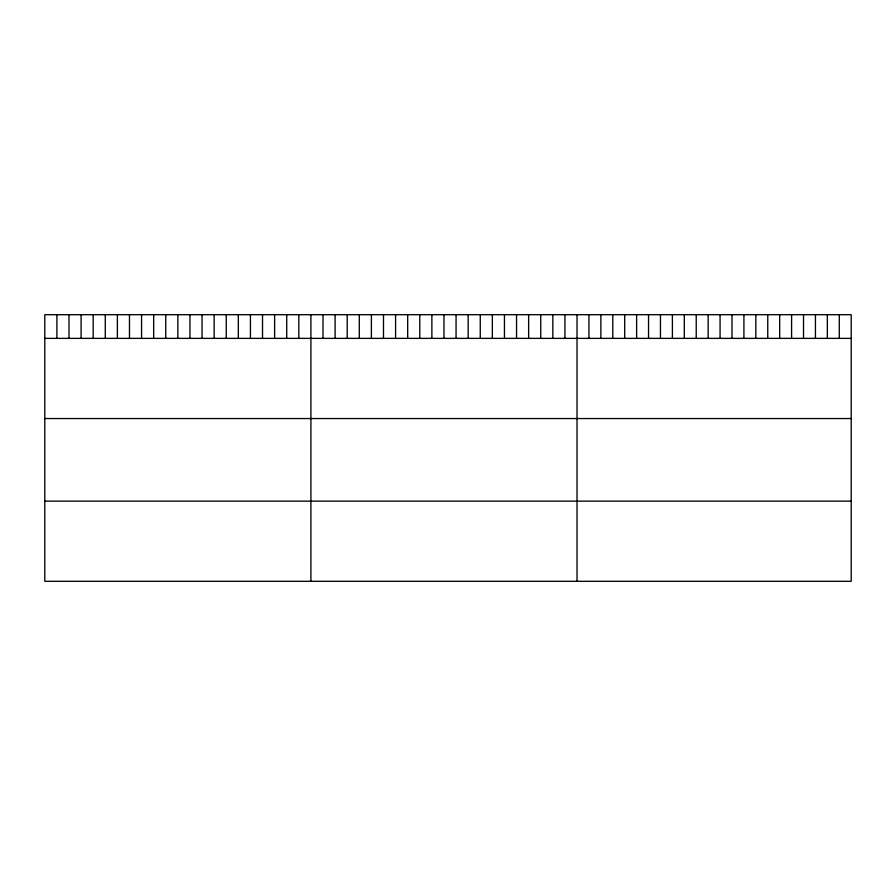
<?xml version="1.0" encoding="UTF-8"?>
<svg xmlns="http://www.w3.org/2000/svg" width="896" height="896" viewBox="0 0 896 896"><rect width="100%" height="100%" fill="white"/><g stroke="black" fill="none" stroke-linecap="round" stroke-linejoin="round"><path stroke-width="1.34" d="M851.2 338.374L851.2 581.302L44.8 581.302L44.8 314.698L851.2 314.698L851.2 338.374L44.8 338.374M44.8 418.544L851.2 418.544M44.8 501.133L851.2 501.133M839.283 314.698L839.283 338.374M827.355 314.698L827.355 338.374M815.438 314.698L815.438 338.374M803.522 314.698L803.522 338.374M791.594 314.698L791.594 338.374M779.677 314.698L779.677 338.374M767.76 314.698L767.76 338.374M755.832 314.698L755.832 338.374M743.915 314.698L743.915 338.374M731.998 314.698L731.998 338.374M720.07 314.698L720.07 338.374M708.154 314.698L708.154 338.374M696.226 314.698L696.226 338.374M684.309 314.698L684.309 338.374M672.392 314.698L672.392 338.374M660.464 314.698L660.464 338.374M648.547 314.698L648.547 338.374M636.63 314.698L636.63 338.374M624.702 314.698L624.702 338.374M612.786 314.698L612.786 338.374M600.869 314.698L600.869 338.374M588.941 314.698L588.941 338.374M577.024 314.698L577.024 581.302M564.928 314.698L564.928 338.374M552.832 314.698L552.832 338.374M540.736 314.698L540.736 338.374M528.64 314.698L528.64 338.374M516.544 314.698L516.544 338.374M504.448 314.698L504.448 338.374M492.352 314.698L492.352 338.374M480.256 314.698L480.256 338.374M468.16 314.698L468.16 338.374M456.064 314.698L456.064 338.374M443.968 314.698L443.968 338.374M431.872 314.698L431.872 338.374M419.776 314.698L419.776 338.374M407.68 314.698L407.68 338.374M395.584 314.698L395.584 338.374M383.488 314.698L383.488 338.374M371.392 314.698L371.392 338.374M359.296 314.698L359.296 338.374M347.2 314.698L347.2 338.374M335.104 314.698L335.104 338.374M323.008 314.698L323.008 338.374M310.912 314.698L310.912 581.302M298.816 314.698L298.816 338.374M286.72 314.698L286.72 338.374M274.624 314.698L274.624 338.374M262.528 314.698L262.528 338.374M250.432 314.698L250.432 338.374M238.336 314.698L238.336 338.374M226.24 314.698L226.24 338.374M214.144 314.698L214.144 338.374M202.048 314.698L202.048 338.374M189.952 314.698L189.952 338.374M177.856 314.698L177.856 338.374M165.76 314.698L165.76 338.374M153.664 314.698L153.664 338.374M141.568 314.698L141.568 338.374M129.472 314.698L129.472 338.374M117.376 314.698L117.376 338.374M105.28 314.698L105.28 338.374M93.184 314.698L93.184 338.374M81.088 314.698L81.088 338.374M68.992 314.698L68.992 338.374M56.896 314.698L56.896 338.374"/></g></svg>
